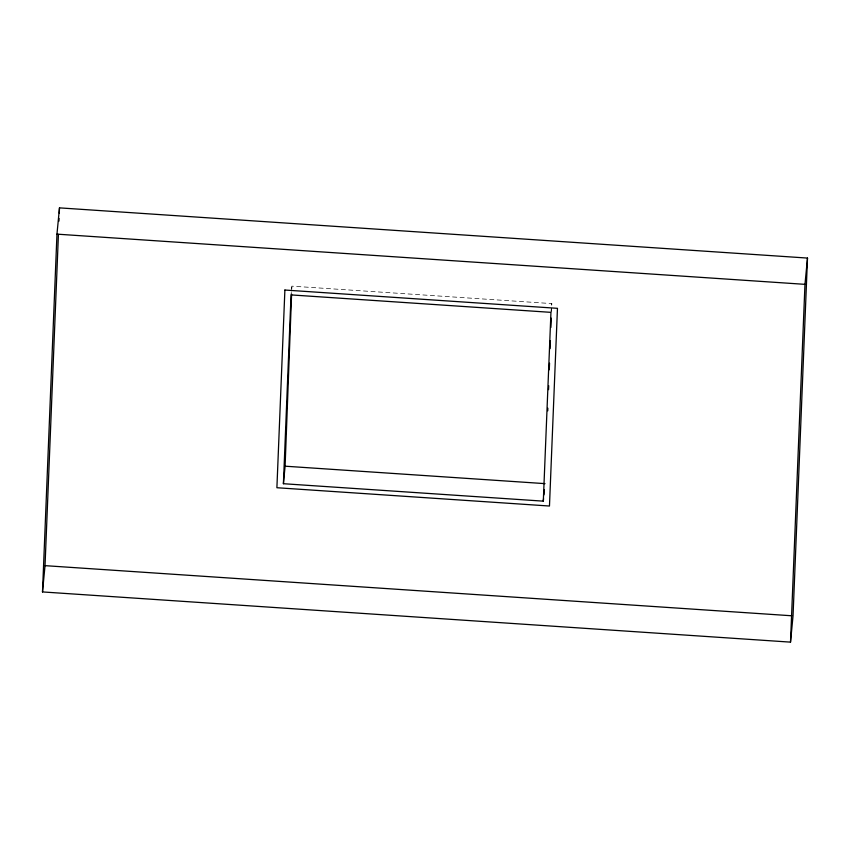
<?xml version="1.0" encoding="UTF-8"?>
<svg xmlns="http://www.w3.org/2000/svg" width="850" height="850" viewBox="0 0 850 850"><rect width="100%" height="100%" fill="white"/><g stroke="black" fill="none" stroke-linecap="round" stroke-linejoin="round"><path stroke-width="0.64" stroke-dasharray="4.25 3.19" d="M291.794 288.798L291.89 286.152L551.788 303.599L551.491 311.536M291.051 294.908L291.284 292.411M291.412 291.157L291.89 286.152M550.949 312.354L551.788 303.599"/><path stroke-width="1.27" d="M543.554 498.652L543.309 501.149L283.411 483.714L285.101 466.193L291.592 294.1M547.751 410.826L547.846 408.181M548.548 389.651L548.696 385.677M549.291 369.793L549.546 363.173M550.088 348.606L550.396 340.659M550.896 327.431L551.236 318.155M42.5 591.929L56.961 234.143L59.489 207.867L807.5 258.071L793.039 615.857L790.511 642.133L42.5 591.929L45.029 565.654L58.427 234.377M58.958 221.117L59.064 218.471M59.277 213.169L59.489 207.867M283.411 483.714L291.051 294.908L550.949 312.354L543.309 501.149M790.511 642.133L804.971 284.346L807.5 258.071M543.915 494.902L544.404 489.897M56.961 234.143L804.971 284.346M285.101 466.193L544.999 483.639M45.029 565.654L791.711 615.772M284.888 290.041L276.898 487.73L549.472 506.026L557.462 308.327L284.888 290.041"/></g></svg>
